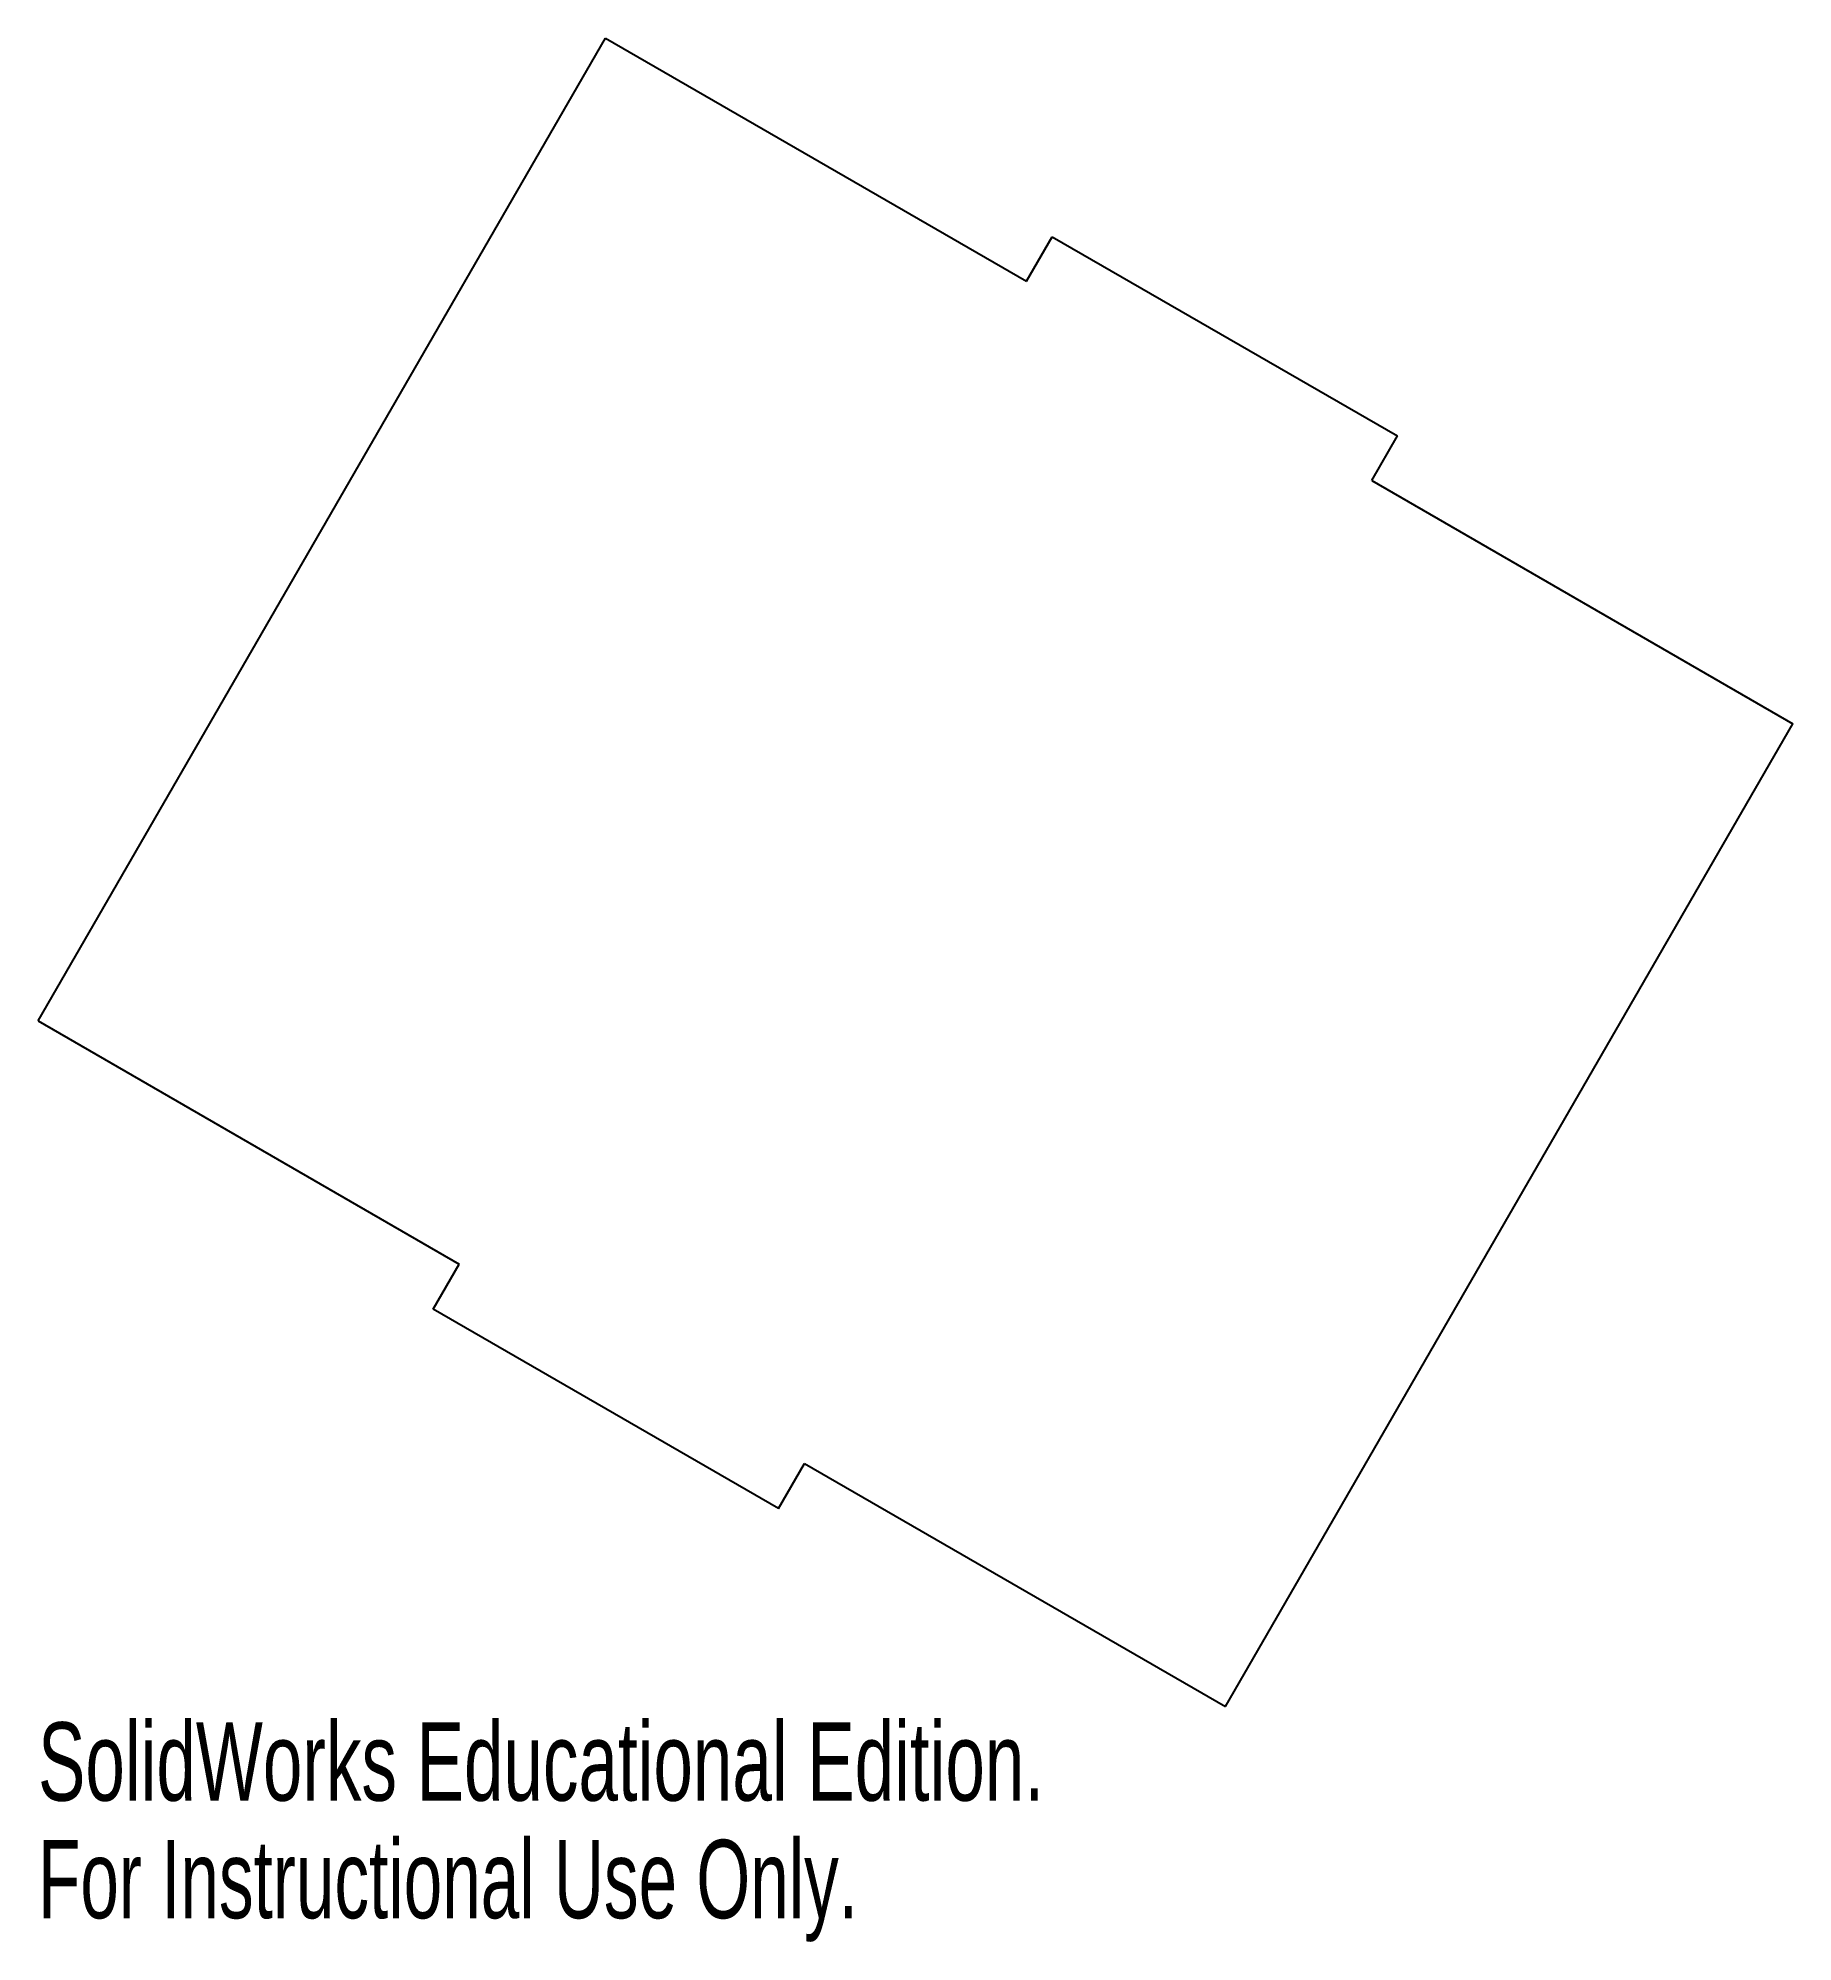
# Model space of a CAD drawing. Extents: x -62.5 to -51.7, y -36.3 to -24.6.
import ezdxf
from ezdxf.enums import TextEntityAlignment as Align

# ---------------------------------------------------------------- set-up
doc = ezdxf.new("R2010")
doc.units = 0
doc.layers.get('0').update_dxf_attribs({"linetype": 'CONTINUOUS'})

msp = doc.modelspace()

# ---------------------------------------------------------------- linework, layer by layer
at = {"color": 7, "linetype": 'CONTINUOUS'}
for p, q in [((-62.548, -30.65), (-59.048, -24.588)), ((-59.048, -24.588), (-56.45, -26.088)), ((-56.45, -26.088), (-56.291, -25.813)), ((-56.291, -25.813), (-54.162, -27.042)), ((-54.32, -27.317), (-54.162, -27.042)), ((-54.32, -27.317), (-51.722, -28.817)), ((-55.222, -34.879), (-51.722, -28.817)), ((-62.548, -30.65), (-59.95, -32.15)), ((-60.11, -32.427), (-59.95, -32.15)), ((-57.98, -33.656), (-60.11, -32.427)), ((-57.98, -33.656), (-57.82, -33.379)), ((-57.82, -33.379), (-55.222, -34.879))]:
    msp.add_line(p, q, dxfattribs=at)

# ---------------------------------------------------------------- texts
for s, width, p in [('SolidWorks Educational Edition.', 0.677419, (-62.548, -35.604)), ('For Instructional Use Only.', 0.661111, (-62.548, -36.329))]:
    msp.add_text(s, height=0.48336, dxfattribs=dict(at, width=width)).set_placement(p, align=Align.BOTTOM_LEFT)

doc.saveas('drawing.dxf')
